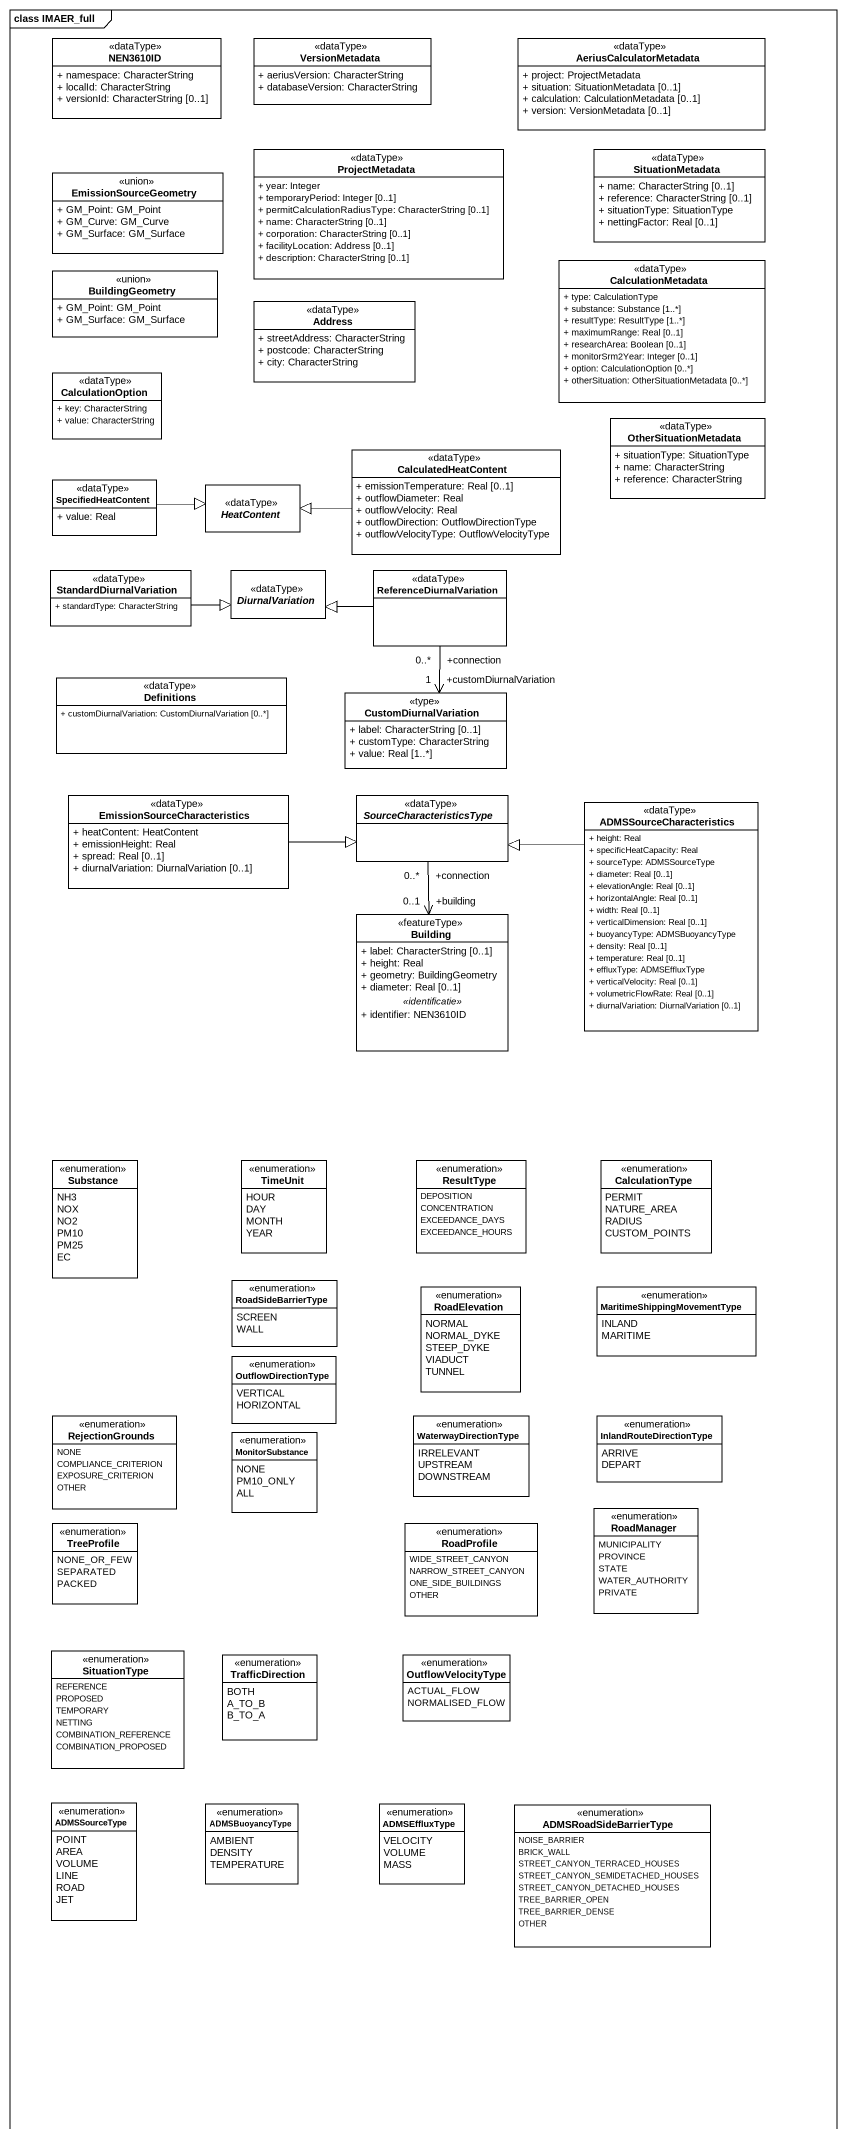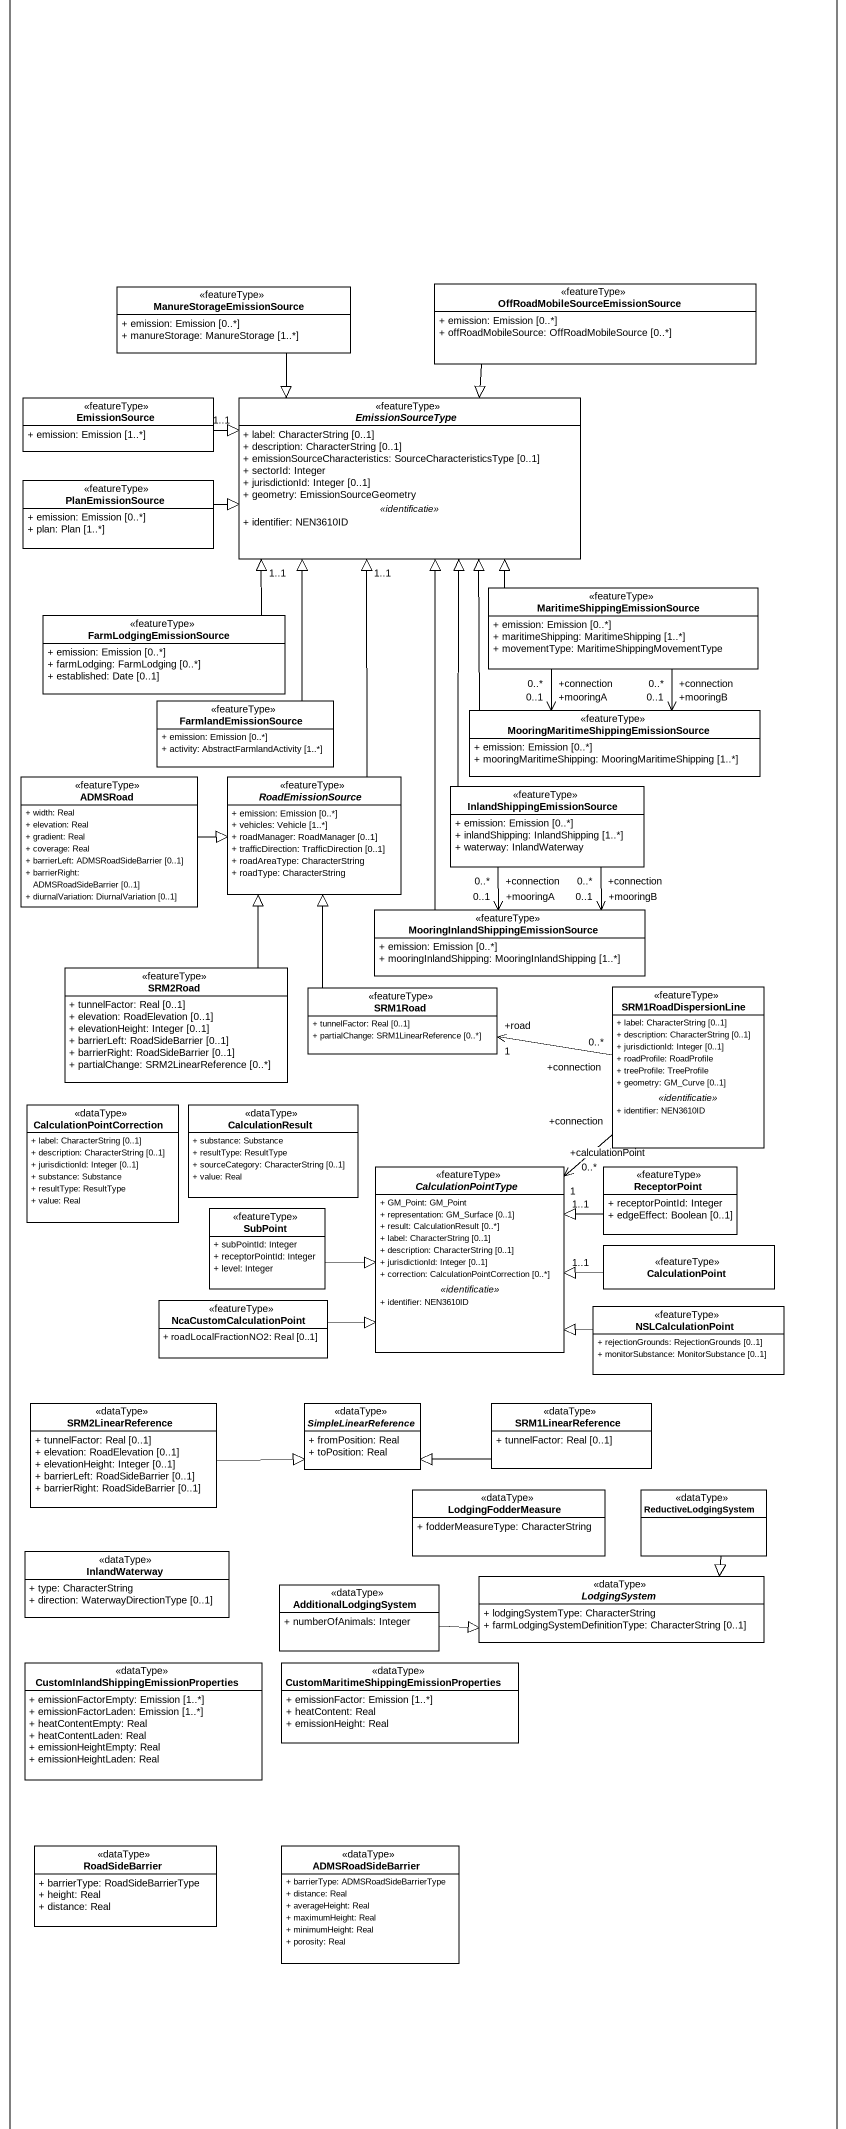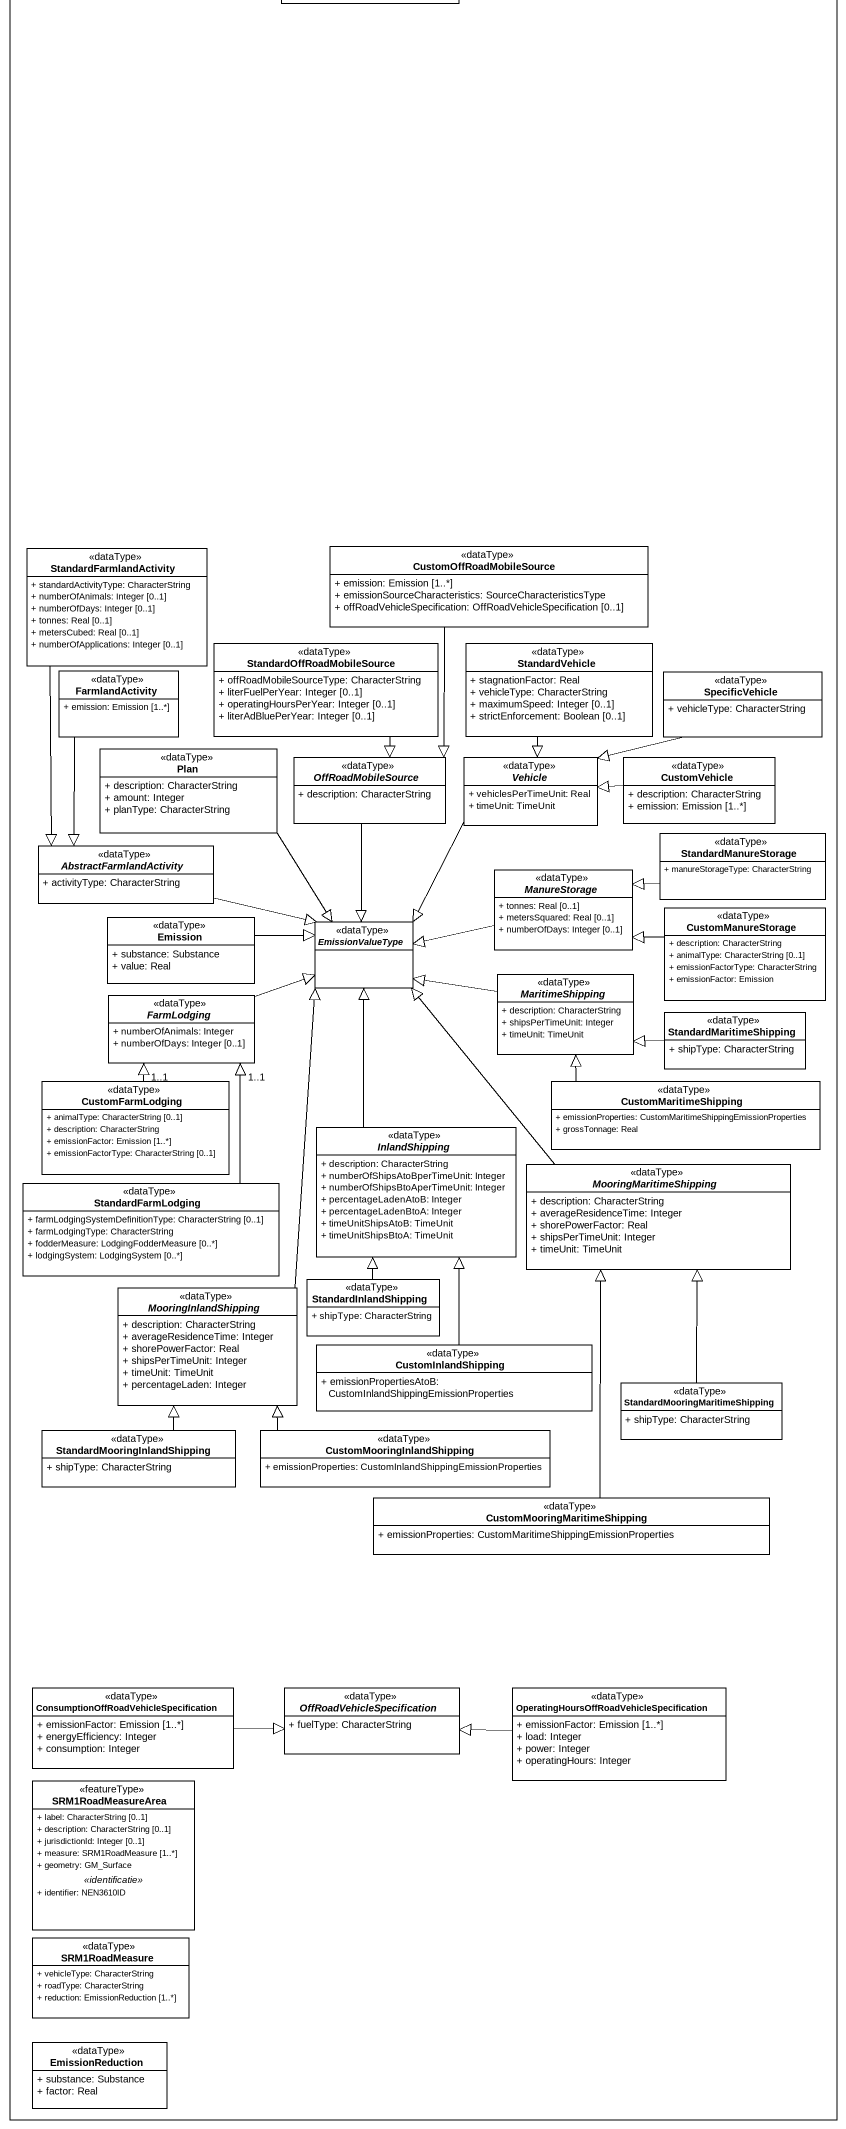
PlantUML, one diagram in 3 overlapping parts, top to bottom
@startuml
mainframe class IMAER_full
hide circle
hide empty members
skinparam classAttributeIconSize 0
class NEN3610ID <<dataType>> {
  + namespace: CharacterString
  + localId: CharacterString
  + versionId: CharacterString [0..1]
}
class VersionMetadata <<dataType>> {
  + aeriusVersion: CharacterString
  + databaseVersion: CharacterString
}
class AeriusCalculatorMetadata <<dataType>> {
  + project: ProjectMetadata
  + situation: SituationMetadata [0..1]
  + calculation: CalculationMetadata [0..1]
  + version: VersionMetadata [0..1]
}
class ProjectMetadata <<dataType>> {
  + year: Integer
  + temporaryPeriod: Integer [0..1]
  + permitCalculationRadiusType: CharacterString [0..1]
  + name: CharacterString [0..1]
  + corporation: CharacterString [0..1]
  + facilityLocation: Address [0..1]
  + description: CharacterString [0..1]
}
class SituationMetadata <<dataType>> {
  + name: CharacterString [0..1]
  + reference: CharacterString [0..1]
  + situationType: SituationType
  + nettingFactor: Real [0..1]
}
class EmissionSourceGeometry <<union>> {
  + GM_Point: GM_Point
  + GM_Curve: GM_Curve
  + GM_Surface: GM_Surface
}
class BuildingGeometry <<union>> {
  + GM_Point: GM_Point
  + GM_Surface: GM_Surface
}
class CalculationMetadata <<dataType>> {
  + type: CalculationType
  + substance: Substance [1..*]
  + resultType: ResultType [1..*]
  + maximumRange: Real [0..1]
  + researchArea: Boolean [0..1]
  + monitorSrm2Year: Integer [0..1]
  + option: CalculationOption [0..*]
  + otherSituation: OtherSituationMetadata [0..*]
}
class Address <<dataType>> {
  + streetAddress: CharacterString
  + postcode: CharacterString
  + city: CharacterString
}
class CalculationOption <<dataType>> {
  + key: CharacterString
  + value: CharacterString
}
class CalculatedHeatContent <<dataType>> {
  + emissionTemperature: Real [0..1]
  + outflowDiameter: Real
  + outflowVelocity: Real
  + outflowDirection: OutflowDirectionType
  + outflowVelocityType: OutflowVelocityType
}
class OtherSituationMetadata <<dataType>> {
  + situationType: SituationType
  + name: CharacterString
  + reference: CharacterString
}
class SpecifiedHeatContent <<dataType>> {
  + value: Real
}
abstract class HeatContent <<dataType>>
class StandardDiurnalVariation <<dataType>> {
  + standardType: CharacterString
}
abstract class DiurnalVariation <<dataType>>
class ReferenceDiurnalVariation <<dataType>>
class Definitions <<dataType>> {
  + customDiurnalVariation: CustomDiurnalVariation [0..*]
}
class CustomDiurnalVariation <<type>> {
  + label: CharacterString [0..1]
  + customType: CharacterString
  + value: Real [1..*]
}
class "EmissionSourceCharacteristics" as EmissionSourceCharacteristic <<dataType>> {
  + heatContent: HeatContent
  + emissionHeight: Real
  + spread: Real [0..1]
  + diurnalVariation: DiurnalVariation [0..1]
}
abstract class SourceCharacteristicsType <<dataType>>
class ADMSSourceCharacteristics <<dataType>> {
  + height: Real
  + specificHeatCapacity: Real
  + sourceType: ADMSSourceType
  + diameter: Real [0..1]
  + elevationAngle: Real [0..1]
  + horizontalAngle: Real [0..1]
  + width: Real [0..1]
  + verticalDimension: Real [0..1]
  + buoyancyType: ADMSBuoyancyType
  + density: Real [0..1]
  + temperature: Real [0..1]
  + effluxType: ADMSEffluxType
  + verticalVelocity: Real [0..1]
  + volumetricFlowRate: Real [0..1]
  + diurnalVariation: DiurnalVariation [0..1]
}
class Building <<featureType>> {
  + label: CharacterString [0..1]
  + height: Real
  + geometry: BuildingGeometry
  + diameter: Real [0..1]
  .. <<identificatie>> ..
  + identifier: NEN3610ID
}
enum Substance {
  NH3
  NOX
  NO2
  PM10
  PM25
  EC
}
enum TimeUnit {
  HOUR
  DAY
  MONTH
  YEAR
}
enum ResultType {
  DEPOSITION
  CONCENTRATION
  EXCEEDANCE_DAYS
  EXCEEDANCE_HOURS
}
enum CalculationType {
  PERMIT
  NATURE_AREA
  RADIUS
  CUSTOM_POINTS
}
enum RoadSideBarrierType {
  SCREEN
  WALL
}
enum RoadElevation {
  NORMAL
  NORMAL_DYKE
  STEEP_DYKE
  VIADUCT
  TUNNEL
}
enum MaritimeShippingMovementType {
  INLAND
  MARITIME
}
enum OutflowDirectionType {
  VERTICAL
  HORIZONTAL
}
enum RejectionGrounds {
  NONE
  COMPLIANCE_CRITERION
  EXPOSURE_CRITERION
  OTHER
}
enum MonitorSubstance {
  NONE
  PM10_ONLY
  ALL
}
enum WaterwayDirectionType {
  IRRELEVANT
  UPSTREAM
  DOWNSTREAM
}
enum InlandRouteDirectionType {
  ARRIVE
  DEPART
}
enum TreeProfile {
  NONE_OR_FEW
  SEPARATED
  PACKED
}
enum RoadProfile {
  WIDE_STREET_CANYON
  NARROW_STREET_CANYON
  ONE_SIDE_BUILDINGS
  OTHER
}
enum RoadManager {
  MUNICIPALITY
  PROVINCE
  STATE
  WATER_AUTHORITY
  PRIVATE
}
enum SituationType {
  REFERENCE
  PROPOSED
  TEMPORARY
  NETTING
  COMBINATION_REFERENCE
  COMBINATION_PROPOSED
}
enum TrafficDirection {
  BOTH
  A_TO_B
  B_TO_A
}
enum OutflowVelocityType {
  ACTUAL_FLOW
  NORMALISED_FLOW
}
enum ADMSSourceType {
  POINT
  AREA
  VOLUME
  LINE
  ROAD
  JET
}
enum ADMSBuoyancyType {
  AMBIENT
  DENSITY
  TEMPERATURE
}
enum ADMSEffluxType {
  VELOCITY
  VOLUME
  MASS
}
enum ADMSRoadSideBarrierType {
  NOISE_BARRIER
  BRICK_WALL
  STREET_CANYON_TERRACED_HOUSES
  STREET_CANYON_SEMIDETACHED_HOUSES
  STREET_CANYON_DETACHED_HOUSES
  TREE_BARRIER_OPEN
  TREE_BARRIER_DENSE
  OTHER
}
class ManureStorageEmissionSource <<featureType>> {
  + emission: Emission [0..*]
  + manureStorage: ManureStorage [1..*]
}
class "OffRoadMobileSourceEmissionSource" as OffRoadMobileSourceEmissionS <<featureType>> {
  + emission: Emission [0..*]
  + offRoadMobileSource: OffRoadMobileSource [0..*]
}
class EmissionSource <<featureType>> {
  + emission: Emission [1..*]
}
abstract class EmissionSourceType <<featureType>> {
  + label: CharacterString [0..1]
  + description: CharacterString [0..1]
  + emissionSourceCharacteristics: SourceCharacteristicsType [0..1]
  + sectorId: Integer
  + jurisdictionId: Integer [0..1]
  + geometry: EmissionSourceGeometry
  .. <<identificatie>> ..
  + identifier: NEN3610ID
}
class PlanEmissionSource <<featureType>> {
  + emission: Emission [0..*]
  + plan: Plan [1..*]
}
class "MaritimeShippingEmissionSource" as MaritimeShippingEmissionSour <<featureType>> {
  + emission: Emission [0..*]
  + maritimeShipping: MaritimeShipping [1..*]
  + movementType: MaritimeShippingMovementType
}
class FarmLodgingEmissionSource <<featureType>> {
  + emission: Emission [0..*]
  + farmLodging: FarmLodging [0..*]
  + established: Date [0..1]
}
class FarmlandEmissionSource <<featureType>> {
  + emission: Emission [0..*]
  + activity: AbstractFarmlandActivity [1..*]
}
class "MooringMaritimeShippingEmissionSource" as MooringMaritimeShippingEmiss <<featureType>> {
  + emission: Emission [0..*]
  + mooringMaritimeShipping: MooringMaritimeShipping [1..*]
}
class ADMSRoad <<featureType>> {
  + width: Real
  + elevation: Real
  + gradient: Real
  + coverage: Real
  + barrierLeft: ADMSRoadSideBarrier [0..1]
  + barrierRight: ADMSRoadSideBarrier [0..1]
  + diurnalVariation: DiurnalVariation [0..1]
}
abstract class RoadEmissionSource <<featureType>> {
  + emission: Emission [0..*]
  + vehicles: Vehicle [1..*]
  + roadManager: RoadManager [0..1]
  + trafficDirection: TrafficDirection [0..1]
  + roadAreaType: CharacterString
  + roadType: CharacterString
}
class InlandShippingEmissionSource <<featureType>> {
  + emission: Emission [0..*]
  + inlandShipping: InlandShipping [1..*]
  + waterway: InlandWaterway
}
class "MooringInlandShippingEmissionSource" as MooringInlandShippingEmissio <<featureType>> {
  + emission: Emission [0..*]
  + mooringInlandShipping: MooringInlandShipping [1..*]
}
class SRM2Road <<featureType>> {
  + tunnelFactor: Real [0..1]
  + elevation: RoadElevation [0..1]
  + elevationHeight: Integer [0..1]
  + barrierLeft: RoadSideBarrier [0..1]
  + barrierRight: RoadSideBarrier [0..1]
  + partialChange: SRM2LinearReference [0..*]
}
class SRM1Road <<featureType>> {
  + tunnelFactor: Real [0..1]
  + partialChange: SRM1LinearReference [0..*]
}
class SRM1RoadDispersionLine <<featureType>> {
  + label: CharacterString [0..1]
  + description: CharacterString [0..1]
  + jurisdictionId: Integer [0..1]
  + roadProfile: RoadProfile
  + treeProfile: TreeProfile
  + geometry: GM_Curve [0..1]
  .. <<identificatie>> ..
  + identifier: NEN3610ID
}
class CalculationPointCorrection <<dataType>> {
  + label: CharacterString [0..1]
  + description: CharacterString [0..1]
  + jurisdictionId: Integer [0..1]
  + substance: Substance
  + resultType: ResultType
  + value: Real
}
class CalculationResult <<dataType>> {
  + substance: Substance
  + resultType: ResultType
  + sourceCategory: CharacterString [0..1]
  + value: Real
}
abstract class CalculationPointType <<featureType>> {
  + GM_Point: GM_Point
  + representation: GM_Surface [0..1]
  + result: CalculationResult [0..*]
  + label: CharacterString [0..1]
  + description: CharacterString [0..1]
  + jurisdictionId: Integer [0..1]
  + correction: CalculationPointCorrection [0..*]
  .. <<identificatie>> ..
  + identifier: NEN3610ID
}
class ReceptorPoint <<featureType>> {
  + receptorPointId: Integer
  + edgeEffect: Boolean [0..1]
}
class SubPoint <<featureType>> {
  + subPointId: Integer
  + receptorPointId: Integer
  + level: Integer
}
class CalculationPoint <<featureType>>
class NcaCustomCalculationPoint <<featureType>> {
  + roadLocalFractionNO2: Real [0..1]
}
class NSLCalculationPoint <<featureType>> {
  + rejectionGrounds: RejectionGrounds [0..1]
  + monitorSubstance: MonitorSubstance [0..1]
}
class SRM2LinearReference <<dataType>> {
  + tunnelFactor: Real [0..1]
  + elevation: RoadElevation [0..1]
  + elevationHeight: Integer [0..1]
  + barrierLeft: RoadSideBarrier [0..1]
  + barrierRight: RoadSideBarrier [0..1]
}
abstract class SimpleLinearReference <<dataType>> {
  + fromPosition: Real
  + toPosition: Real
}
class SRM1LinearReference <<dataType>> {
  + tunnelFactor: Real [0..1]
}
class LodgingFodderMeasure <<dataType>> {
  + fodderMeasureType: CharacterString
}
class ReductiveLodgingSystem <<dataType>>
class InlandWaterway <<dataType>> {
  + type: CharacterString
  + direction: WaterwayDirectionType [0..1]
}
abstract class LodgingSystem <<dataType>> {
  + lodgingSystemType: CharacterString
  + farmLodgingSystemDefinitionType: CharacterString [0..1]
}
class AdditionalLodgingSystem <<dataType>> {
  + numberOfAnimals: Integer
}
class "CustomInlandShippingEmissionProperties" as CustomInlandShippingEmission <<dataType>> {
  + emissionFactorEmpty: Emission [1..*]
  + emissionFactorLaden: Emission [1..*]
  + heatContentEmpty: Real
  + heatContentLaden: Real
  + emissionHeightEmpty: Real
  + emissionHeightLaden: Real
}
class "CustomMaritimeShippingEmissionProperties" as CustomMaritimeShippingEmissi <<dataType>> {
  + emissionFactor: Emission [1..*]
  + heatContent: Real
  + emissionHeight: Real
}
class RoadSideBarrier <<dataType>> {
  + barrierType: RoadSideBarrierType
  + height: Real
  + distance: Real
}
class ADMSRoadSideBarrier <<dataType>> {
  + barrierType: ADMSRoadSideBarrierType
  + distance: Real
  + averageHeight: Real
  + maximumHeight: Real
  + minimumHeight: Real
  + porosity: Real
}
class StandardFarmlandActivity <<dataType>> {
  + standardActivityType: CharacterString
  + numberOfAnimals: Integer [0..1]
  + numberOfDays: Integer [0..1]
  + tonnes: Real [0..1]
  + metersCubed: Real [0..1]
  + numberOfApplications: Integer [0..1]
}
class CustomOffRoadMobileSource <<dataType>> {
  + emission: Emission [1..*]
  + emissionSourceCharacteristics: SourceCharacteristicsType
  + offRoadVehicleSpecification: OffRoadVehicleSpecification [0..1]
}
class StandardOffRoadMobileSource <<dataType>> {
  + offRoadMobileSourceType: CharacterString
  + literFuelPerYear: Integer [0..1]
  + operatingHoursPerYear: Integer [0..1]
  + literAdBluePerYear: Integer [0..1]
}
class StandardVehicle <<dataType>> {
  + stagnationFactor: Real
  + vehicleType: CharacterString
  + maximumSpeed: Integer [0..1]
  + strictEnforcement: Boolean [0..1]
}
class FarmlandActivity <<dataType>> {
  + emission: Emission [1..*]
}
class SpecificVehicle <<dataType>> {
  + vehicleType: CharacterString
}
class Plan <<dataType>> {
  + description: CharacterString
  + amount: Integer
  + planType: CharacterString
}
abstract class OffRoadMobileSource <<dataType>> {
  + description: CharacterString
}
abstract class Vehicle <<dataType>> {
  + vehiclesPerTimeUnit: Real
  + timeUnit: TimeUnit
}
class CustomVehicle <<dataType>> {
  + description: CharacterString
  + emission: Emission [1..*]
}
abstract class AbstractFarmlandActivity <<dataType>> {
  + activityType: CharacterString
}
class StandardManureStorage <<dataType>> {
  + manureStorageType: CharacterString
}
abstract class ManureStorage <<dataType>> {
  + tonnes: Real [0..1]
  + metersSquared: Real [0..1]
  + numberOfDays: Integer [0..1]
}
class Emission <<dataType>> {
  + substance: Substance
  + value: Real
}
abstract class EmissionValueType <<dataType>>
class CustomManureStorage <<dataType>> {
  + description: CharacterString
  + animalType: CharacterString [0..1]
  + emissionFactorType: CharacterString
  + emissionFactor: Emission
}
abstract class MaritimeShipping <<dataType>> {
  + description: CharacterString
  + shipsPerTimeUnit: Integer
  + timeUnit: TimeUnit
}
abstract class FarmLodging <<dataType>> {
  + numberOfAnimals: Integer
  + numberOfDays: Integer [0..1]
}
class StandardMaritimeShipping <<dataType>> {
  + shipType: CharacterString
}
class CustomFarmLodging <<dataType>> {
  + animalType: CharacterString [0..1]
  + description: CharacterString
  + emissionFactor: Emission [1..*]
  + emissionFactorType: CharacterString [0..1]
}
class CustomMaritimeShipping <<dataType>> {
  + emissionProperties: CustomMaritimeShippingEmissionProperties
  + grossTonnage: Real
}
abstract class InlandShipping <<dataType>> {
  + description: CharacterString
  + numberOfShipsAtoBperTimeUnit: Integer
  + numberOfShipsBtoAperTimeUnit: Integer
  + percentageLadenAtoB: Integer
  + percentageLadenBtoA: Integer
  + timeUnitShipsAtoB: TimeUnit
  + timeUnitShipsBtoA: TimeUnit
}
class StandardFarmLodging <<dataType>> {
  + farmLodgingSystemDefinitionType: CharacterString [0..1]
  + farmLodgingType: CharacterString
  + fodderMeasure: LodgingFodderMeasure [0..*]
  + lodgingSystem: LodgingSystem [0..*]
}
abstract class MooringMaritimeShipping <<dataType>> {
  + description: CharacterString
  + averageResidenceTime: Integer
  + shorePowerFactor: Real
  + shipsPerTimeUnit: Integer
  + timeUnit: TimeUnit
}
class StandardInlandShipping <<dataType>> {
  + shipType: CharacterString
}
abstract class MooringInlandShipping <<dataType>> {
  + description: CharacterString
  + averageResidenceTime: Integer
  + shorePowerFactor: Real
  + shipsPerTimeUnit: Integer
  + timeUnit: TimeUnit
  + percentageLaden: Integer
}
class CustomInlandShipping <<dataType>> {
  + emissionPropertiesAtoB: CustomInlandShippingEmissionProperties
}
class "StandardMooringMaritimeShipping" as StandardMooringMaritimeShipp <<dataType>> {
  + shipType: CharacterString
}
class "StandardMooringInlandShipping" as StandardMooringInlandShippin <<dataType>> {
  + shipType: CharacterString
}
class CustomMooringInlandShipping <<dataType>> {
  + emissionProperties: CustomInlandShippingEmissionProperties
}
class "CustomMooringMaritimeShipping" as CustomMooringMaritimeShippin <<dataType>> {
  + emissionProperties: CustomMaritimeShippingEmissionProperties
}
class "ConsumptionOffRoadVehicleSpecification" as ConsumptionOffRoadVehicleSpe <<dataType>> {
  + emissionFactor: Emission [1..*]
  + energyEfficiency: Integer
  + consumption: Integer
}
abstract class OffRoadVehicleSpecification <<dataType>> {
  + fuelType: CharacterString
}
class "OperatingHoursOffRoadVehicleSpecification" as OperatingHoursOffRoadVehicle <<dataType>> {
  + emissionFactor: Emission [1..*]
  + load: Integer
  + power: Integer
  + operatingHours: Integer
}
class SRM1RoadMeasureArea <<featureType>> {
  + label: CharacterString [0..1]
  + description: CharacterString [0..1]
  + jurisdictionId: Integer [0..1]
  + measure: SRM1RoadMeasure [1..*]
  + geometry: GM_Surface
  .. <<identificatie>> ..
  + identifier: NEN3610ID
}
class SRM1RoadMeasure <<dataType>> {
  + vehicleType: CharacterString
  + roadType: CharacterString
  + reduction: EmissionReduction [1..*]
}
class EmissionReduction <<dataType>> {
  + substance: Substance
  + factor: Real
}
CalculatedHeatContent -left-|> HeatContent
SpecifiedHeatContent -right-|> HeatContent
StandardDiurnalVariation -right-|> DiurnalVariation
ReferenceDiurnalVariation -left-|> DiurnalVariation
ReferenceDiurnalVariation "+connection\n0..*" --> "+customDiurnalVariation\n1" CustomDiurnalVariation
EmissionSourceCharacteristic -right-|> SourceCharacteristicsType
SourceCharacteristicsType "+connection\n0..*" --> "+building\n0..1" Building
ADMSSourceCharacteristics -left-|> SourceCharacteristicsType
ManureStorageEmissionSource --|> EmissionSourceType
OffRoadMobileSourceEmissionS --|> EmissionSourceType
EmissionSource -right-|> "1..1" EmissionSourceType
PlanEmissionSource -right-|> EmissionSourceType
MaritimeShippingEmissionSour -up-|> EmissionSourceType
MaritimeShippingEmissionSour "+connection\n0..*" --> "+mooringA\n0..1" MooringMaritimeShippingEmiss
MaritimeShippingEmissionSour "+connection\n0..*" --> "+mooringB\n0..1" MooringMaritimeShippingEmiss
FarmLodgingEmissionSource -up-|> "1..1" EmissionSourceType
FarmlandEmissionSource -up-|> EmissionSourceType
MooringMaritimeShippingEmiss -up-|> EmissionSourceType
ADMSRoad -right-|> RoadEmissionSource
RoadEmissionSource -up-|> "1..1" EmissionSourceType
InlandShippingEmissionSource -up-|> EmissionSourceType
InlandShippingEmissionSource "+connection\n0..*" --> "+mooringA\n0..1" MooringInlandShippingEmissio
InlandShippingEmissionSource "+connection\n0..*" --> "+mooringB\n0..1" MooringInlandShippingEmissio
MooringInlandShippingEmissio -up-|> EmissionSourceType
SRM2Road -up-|> RoadEmissionSource
SRM1Road -up-|> RoadEmissionSource
SRM1RoadDispersionLine "+connection\n0..*" -left-> "+road\n1" SRM1Road
CalculationPointType "+calculationPoint\n1" <-up- "+connection\n0..*" SRM1RoadDispersionLine
ReceptorPoint -left-|> "1..1" CalculationPointType
SubPoint -right-|> CalculationPointType
CalculationPoint -left-|> "1..1" CalculationPointType
NcaCustomCalculationPoint -right-|> CalculationPointType
NSLCalculationPoint -left-|> CalculationPointType
SRM2LinearReference -right-|> SimpleLinearReference
SRM1LinearReference -left-|> SimpleLinearReference
ReductiveLodgingSystem --|> LodgingSystem
AdditionalLodgingSystem -right-|> LodgingSystem
StandardFarmlandActivity --|> AbstractFarmlandActivity
CustomOffRoadMobileSource --|> OffRoadMobileSource
StandardOffRoadMobileSource --|> OffRoadMobileSource
StandardVehicle --|> Vehicle
FarmlandActivity --|> AbstractFarmlandActivity
SpecificVehicle -left-|> Vehicle
Plan --|> EmissionValueType
OffRoadMobileSource --|> EmissionValueType
Vehicle --|> EmissionValueType
CustomVehicle -left-|> Vehicle
AbstractFarmlandActivity -right-|> EmissionValueType
StandardManureStorage -left-|> ManureStorage
ManureStorage -left-|> EmissionValueType
Emission -right-|> EmissionValueType
CustomManureStorage -left-|> ManureStorage
MaritimeShipping -left-|> EmissionValueType
FarmLodging -right-|> EmissionValueType
StandardMaritimeShipping -left-|> MaritimeShipping
CustomFarmLodging -up-|> "1..1" FarmLodging
CustomMaritimeShipping -up-|> MaritimeShipping
InlandShipping -up-|> EmissionValueType
StandardFarmLodging -up-|> "1..1" FarmLodging
MooringMaritimeShipping -up-|> EmissionValueType
StandardInlandShipping -up-|> InlandShipping
MooringInlandShipping -up-|> EmissionValueType
CustomInlandShipping -up-|> InlandShipping
StandardMooringMaritimeShipp -up-|> MooringMaritimeShipping
StandardMooringInlandShippin -up-|> MooringInlandShipping
CustomMooringInlandShipping -left-|> MooringInlandShipping
CustomMooringMaritimeShippin -up-|> MooringMaritimeShipping
ConsumptionOffRoadVehicleSpe -right-|> OffRoadVehicleSpecification
OperatingHoursOffRoadVehicle -left-|> OffRoadVehicleSpecification
@enduml
